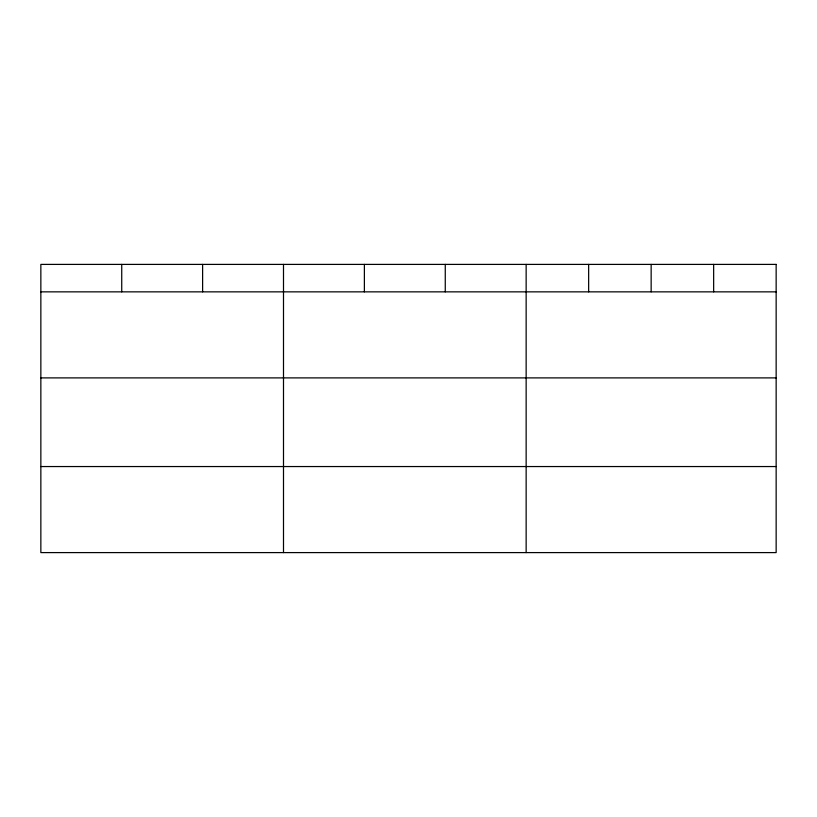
<?xml version="1.0" encoding="UTF-8"?>
<svg xmlns="http://www.w3.org/2000/svg" width="817" height="817" viewBox="0 0 817 817"><rect width="100%" height="100%" fill="white"/><g stroke="black" fill="none" stroke-linecap="round" stroke-linejoin="round"><path stroke-width="1.23" d="M40.85 291.853L776.15 291.853M40.85 377.893L776.15 377.893M40.85 466.548L776.15 466.548M713.649 264.402L713.649 291.853M651.149 264.402L651.149 291.853M588.649 264.402L588.649 291.853M526.148 264.402L526.148 552.598M445.265 264.402L445.265 291.853M364.382 264.402L364.382 291.853M283.499 264.402L283.499 552.598M202.616 264.402L202.616 291.853M121.733 264.402L121.733 291.853M776.15 264.402L40.85 264.402L40.85 552.598L776.15 552.598L776.15 264.402"/></g></svg>
